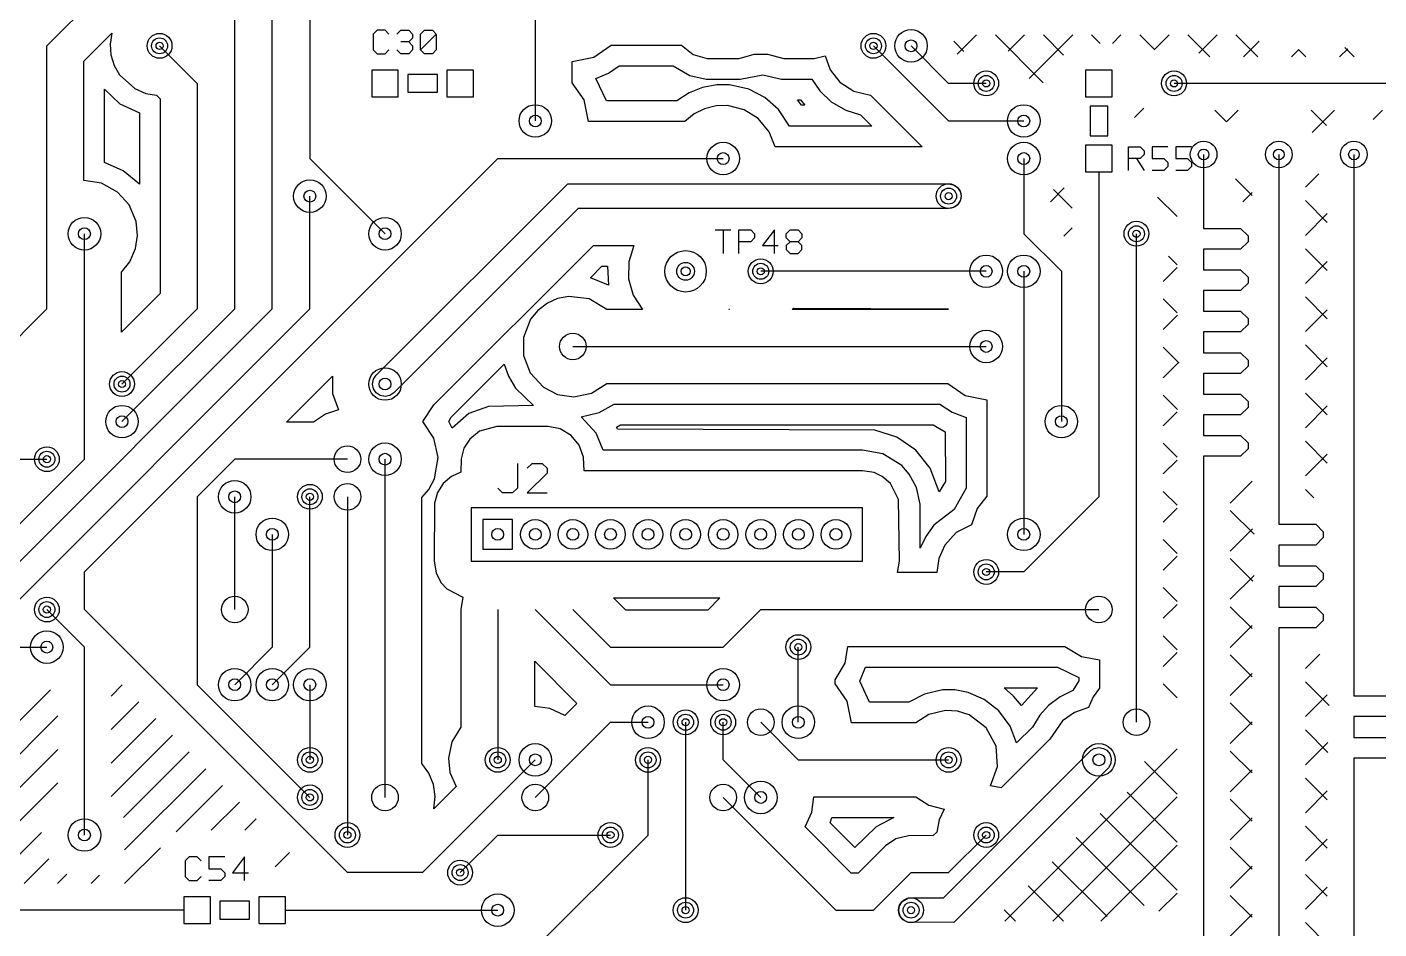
# Model space of a CAD drawing. Extents: x 7 to 280, y 7 to 360.
# Drawn here: x 161.89 to 207.59, y 28.58 to 59.05 of the extents above; entities that cross this region are included whole.
import ezdxf

# ---------------------------------------------------------------- set-up
doc = ezdxf.new("R2010")
doc.units = 0
doc.layers.add('SCORE', color=5, linetype='CONTINUOUS')

msp = doc.modelspace()

# ---------------------------------------------------------------- linework, layer by layer
at = {"layer": 'SCORE'}
for p, q in [((179.07, 86.36), (179.07, 55.88)), ((162.56, 58.42), (173.99, 69.85)), ((168.91, 49.53), (168.91, 63.5)), ((170.18, 49.53), (170.18, 59.69)), ((171.45, 59.69), (171.45, 54.61)), ((173.7233, 58.95), (173.59, 58.8167)), ((173.99, 58.95), (173.7233, 58.95)), ((174.1233, 58.8167), (173.99, 58.95)), ((174.39, 58.8167), (174.5233, 58.95)), ((174.5233, 58.95), (174.79, 58.95)), ((174.79, 58.95), (174.9233, 58.8167)), ((175.19, 58.8167), (175.3233, 58.95)), ((175.3233, 58.95), (175.59, 58.95)), ((175.59, 58.95), (175.7233, 58.8167)), ((163.81, 57.9022), (164.7564, 58.8486)), ((164.7564, 58.8486), (164.7015, 58.4813)), ((173.59, 58.8167), (173.59, 58.2833)), ((174.79, 58.55), (174.5233, 58.55)), ((174.9233, 58.6833), (174.79, 58.55)), ((174.79, 58.55), (174.9233, 58.4167)), ((174.9233, 58.8167), (174.9233, 58.6833)), ((175.19, 58.2833), (175.19, 58.8167)), ((175.19, 58.2833), (175.7233, 58.8167)), ((175.7233, 58.8167), (175.7233, 58.2833)), ((193.2113, 58.5729), (193.5532, 58.231)), ((193.3289, 58.1338), (193.9836, 58.7885)), ((194.622, 58.7886), (196.2399, 57.1707)), ((195.0582, 58.2368), (195.6102, 58.7887)), ((195.7655, 57.3177), (197.2368, 58.789)), ((196.2481, 58.7889), (196.9281, 58.1088)), ((197.8742, 58.7891), (198.1633, 58.5)), ((198.574, 58.4999), (198.8634, 58.7893)), ((199.5002, 58.7894), (199.998, 58.2916)), ((199.9831, 58.2827), (200.49, 58.7895)), ((201.1263, 58.7896), (201.866, 58.05)), ((201.4968, 58.17), (202.1166, 58.7898)), ((202.7524, 58.7899), (203.4923, 58.05)), ((203.0032, 58.05), (203.5353, 58.5821)), ((162.56, 49.53), (162.56, 58.42)), ((164.7015, 58.4813), (164.7275, 58.1208)), ((164.7275, 58.1208), (164.8381, 57.7562)), ((166.37, 58.42), (167.64, 57.15)), ((173.59, 58.2833), (173.7233, 58.15)), ((173.7233, 58.15), (173.99, 58.15)), ((173.99, 58.15), (174.1233, 58.2833)), ((174.5233, 58.15), (174.39, 58.2833)), ((174.79, 58.15), (174.5233, 58.15)), ((174.9233, 58.2833), (174.79, 58.15)), ((174.9233, 58.4167), (174.9233, 58.2833)), ((175.3233, 58.15), (175.19, 58.2833)), ((175.59, 58.15), (175.3233, 58.15)), ((175.7233, 58.2833), (175.59, 58.15)), ((180.32, 57.8907), (181.0535, 58.038)), ((181.0535, 58.038), (181.6345, 58.44)), ((181.6345, 58.44), (184.0106, 58.44)), ((184.0106, 58.44), (184.4114, 58.1222)), ((184.4114, 58.1222), (184.8817, 57.9935)), ((185.9583, 57.9935), (186.462, 58.14)), ((186.462, 58.14), (186.918, 58.14)), ((186.918, 58.14), (187.4757, 57.9908)), ((188.4983, 57.9935), (188.8662, 58.0769)), ((188.8662, 58.0769), (189.0405, 57.6093)), ((190.5, 58.42), (193.04, 55.88)), ((193.04, 57.15), (191.77, 58.42)), ((204.6295, 58.05), (204.879, 58.2995)), ((204.8714, 58.2972), (205.1186, 58.05)), ((206.2559, 58.05), (206.5287, 58.3229)), ((206.436, 58.359), (206.745, 58.05)), ((163.81, 53.8693), (163.81, 57.9022)), ((164.8381, 57.7562), (165.0168, 57.442)), ((174.44, 57.6), (173.54, 57.6)), ((173.54, 57.6), (173.54, 56.7)), ((174.44, 56.7), (174.44, 57.6)), ((176.98, 57.6), (176.08, 57.6)), ((176.08, 57.6), (176.08, 56.7)), ((176.98, 56.7), (176.98, 57.6)), ((180.32, 57.1745), (180.32, 57.8907)), ((181.542, 57.4985), (181.9036, 57.74)), ((181.9036, 57.74), (183.7266, 57.74)), ((183.7266, 57.74), (184.2879, 57.4137)), ((184.8817, 57.9935), (185.9583, 57.9935)), ((187.4757, 57.9908), (188.4983, 57.9935)), ((189.0405, 57.6093), (189.3636, 57.1968)), ((198.57, 57.6), (197.67, 57.6)), ((197.67, 57.6), (197.67, 56.7)), ((198.57, 56.7), (198.57, 57.6)), ((165.0168, 57.442), (165.5294, 56.9774)), ((167.64, 57.15), (167.64, 49.53)), ((175.76, 57.45), (174.76, 57.45)), ((174.76, 57.45), (174.76, 56.85)), ((175.76, 56.85), (175.76, 57.45)), ((180.722, 56.5935), (180.32, 57.1745)), ((181.1166, 57.3145), (181.542, 57.4985)), ((181.475, 56.56), (181.1166, 57.3145)), ((184.2879, 57.4137), (184.8474, 57.2943)), ((184.8474, 57.2943), (185.9926, 57.2943)), ((185.9926, 57.2943), (186.7644, 57.44)), ((186.7644, 57.44), (187.3874, 57.2943)), ((187.3874, 57.2943), (188.4173, 57.2902)), ((188.4173, 57.2902), (188.6856, 56.896)), ((189.3636, 57.1968), (189.8362, 56.8881)), ((194.31, 57.15), (193.04, 57.15)), ((208.28, 57.15), (200.66, 57.15)), ((164.51, 54.475), (164.51, 56.9523)), ((164.51, 56.9523), (165.0312, 56.465)), ((165.5294, 56.9774), (165.9112, 56.8147)), ((165.9112, 56.8147), (166.2688, 56.7535)), ((166.2688, 56.7535), (166.39, 56.6322)), ((173.54, 56.7), (174.44, 56.7)), ((174.76, 56.85), (175.76, 56.85)), ((176.08, 56.7), (176.98, 56.7)), ((184.2656, 56.8269), (183.8564, 56.56)), ((184.7203, 57.0096), (184.2656, 56.8269)), ((185.2019, 57.0999), (184.7203, 57.0096)), ((185.6381, 57.0999), (185.2019, 57.0999)), ((186.2874, 56.9541), (185.6381, 57.0999)), ((186.831, 56.6731), (186.2874, 56.9541)), ((187.29, 56.2685), (186.831, 56.6731)), ((188.6856, 56.896), (189.0719, 56.5291)), ((189.8362, 56.8881), (190.3988, 56.7535)), ((190.3988, 56.7535), (192.1422, 55.01)), ((197.67, 56.7), (198.57, 56.7)), ((165.0312, 56.465), (165.69, 56.1503)), ((166.39, 56.6322), (166.39, 50.0478)), ((180.8693, 55.86), (180.722, 56.5935)), ((183.8564, 56.56), (181.475, 56.56)), ((184.7884, 56.2951), (184.4428, 56.1211)), ((185.1827, 56.3938), (184.7884, 56.2951)), ((185.5695, 56.4033), (185.1827, 56.3938)), ((186.1335, 56.262), (185.5695, 56.4033)), ((186.6084, 55.9613), (186.1335, 56.262)), ((187.6643, 55.71), (187.29, 56.2685)), ((187.9327, 56.59), (188.0357, 56.59)), ((188.0651, 56.41), (187.9327, 56.59)), ((188.0357, 56.59), (188.1807, 56.41)), ((188.1807, 56.41), (188.0651, 56.41)), ((189.0719, 56.5291), (189.5684, 56.2413)), ((189.5684, 56.2413), (190.0575, 56.0923)), ((198.42, 56.38), (197.82, 56.38)), ((197.82, 56.38), (197.82, 55.38)), ((198.42, 55.38), (198.42, 56.38)), ((199.32, 55.9932), (199.64, 56.3132)), ((202.0396, 56.25), (202.434, 55.8556)), ((202.4347, 55.8551), (202.8295, 56.25)), ((205.2923, 56.25), (205.8122, 55.7301)), ((205.3259, 55.4937), (206.0822, 56.25)), ((207.3907, 55.9322), (207.7086, 56.25)), ((165.69, 56.1503), (165.69, 53.7395)), ((184.1255, 55.86), (180.8693, 55.86)), ((184.4428, 56.1211), (184.1255, 55.86)), ((186.9772, 55.5119), (186.6084, 55.9613)), ((190.0575, 56.0923), (190.4428, 55.71)), ((193.04, 55.88), (195.58, 55.88)), ((187.1744, 55.01), (186.9772, 55.5119)), ((190.4428, 55.71), (187.6643, 55.71)), ((197.82, 55.38), (198.42, 55.38)), ((192.1422, 55.01), (187.1744, 55.01)), ((198.57, 55.06), (197.67, 55.06)), ((197.67, 55.06), (197.67, 54.16)), ((198.57, 54.16), (198.57, 55.06)), ((199.12, 54.21), (199.12, 55.01)), ((199.12, 55.01), (199.52, 55.01)), ((199.52, 55.01), (199.6533, 54.8767)), ((199.6533, 54.8767), (199.6533, 54.7433)), ((200.4533, 55.01), (199.92, 55.01)), ((199.92, 55.01), (199.92, 54.61)), ((201.2533, 55.01), (200.72, 55.01)), ((200.72, 55.01), (200.72, 54.61)), ((163.83, 40.64), (177.8, 54.61)), ((165.1381, 54.1999), (164.51, 54.475)), ((171.45, 54.61), (173.99, 52.07)), ((177.8, 54.61), (185.42, 54.61)), ((195.58, 54.61), (195.58, 52.07)), ((199.52, 54.61), (199.12, 54.61)), ((199.3867, 54.61), (199.6533, 54.21)), ((199.6533, 54.7433), (199.52, 54.61)), ((199.92, 54.61), (200.32, 54.61)), ((200.32, 54.61), (200.4533, 54.4767)), ((200.4533, 54.4767), (200.4533, 54.3433)), ((200.72, 54.61), (201.12, 54.61)), ((201.12, 54.61), (201.2533, 54.4767)), ((201.2533, 54.4767), (201.2533, 54.3433)), ((201.66, 54.75), (201.66, 52.25)), ((204.2, 54.75), (204.2, 42.25)), ((206.74, 54.75), (206.74, 36.45)), ((165.69, 53.7395), (165.1381, 54.1999)), ((197.67, 54.16), (198.57, 54.16)), ((198.12, 54.16), (198.12, 52.07)), ((200.32, 54.21), (199.92, 54.21)), ((200.4533, 54.3433), (200.32, 54.21)), ((201.12, 54.21), (200.72, 54.21)), ((201.2533, 54.3433), (201.12, 54.21)), ((202.7325, 53.9308), (203.3, 53.3633)), ((205.1, 53.6414), (205.5578, 54.0993)), ((164.4108, 53.7732), (163.81, 53.8693)), ((164.9506, 53.478), (164.4108, 53.7732)), ((165.3411, 53.0472), (164.9506, 53.478)), ((173.693, 47.287), (180.166, 53.76)), ((180.166, 53.76), (193.04, 53.76)), ((193.04, 53.76), (193.2007, 53.728)), ((193.2007, 53.728), (193.337, 53.637)), ((193.337, 53.637), (193.428, 53.5007)), ((193.428, 53.5007), (193.46, 53.34)), ((196.48, 53.1532), (196.9491, 53.6223)), ((196.5888, 53.5691), (197.22, 52.9379)), ((202.9792, 53.147), (203.3, 53.4678)), ((165.582, 52.481), (165.3411, 53.0472)), ((171.45, 49.53), (171.45, 53.34)), ((193.337, 53.043), (193.2007, 52.952)), ((193.428, 53.1793), (193.337, 53.043)), ((193.46, 53.34), (193.428, 53.1793)), ((200.1006, 53.31), (200.76, 52.6506)), ((205.1, 53.1896), (205.84, 52.4496)), ((180.514, 52.92), (174.287, 46.693)), ((193.04, 52.92), (180.514, 52.92)), ((193.2007, 52.952), (193.04, 52.92)), ((205.1, 52.0151), (205.84, 52.7551)), ((165.6285, 52.0087), (165.582, 52.481)), ((185.15, 52.2), (185.6833, 52.2)), ((185.4167, 52.2), (185.4167, 51.4)), ((185.95, 51.4), (185.95, 52.2)), ((185.95, 52.2), (186.35, 52.2)), ((186.35, 52.2), (186.4833, 52.0667)), ((187.15, 52.2), (186.75, 51.6667)), ((187.15, 51.4), (187.15, 52.2)), ((187.55, 52.0667), (187.6833, 52.2)), ((187.6833, 52.2), (187.95, 52.2)), ((187.95, 52.2), (188.0833, 52.0667)), ((196.938, 51.9848), (197.22, 52.2668)), ((201.66, 52.25), (202.91, 52.25)), ((202.91, 52.25), (203.16, 52)), ((163.83, 44.45), (163.83, 52.07)), ((165.5597, 51.5735), (165.6285, 52.0087)), ((175.6447, 46.283), (181.0317, 51.67)), ((181.0317, 51.67), (182.4055, 51.67)), ((182.4055, 51.67), (182.227, 51.12)), ((186.35, 51.8), (185.95, 51.8)), ((186.4833, 51.9333), (186.35, 51.8)), ((186.4833, 52.0667), (186.4833, 51.9333)), ((186.75, 51.6667), (187.2833, 51.6667)), ((187.55, 51.9333), (187.55, 52.0667)), ((187.6833, 51.8), (187.55, 51.9333)), ((187.6833, 51.8), (187.55, 51.6667)), ((187.55, 51.6667), (187.55, 51.5333)), ((187.95, 51.8), (187.6833, 51.8)), ((188.0833, 51.9333), (187.95, 51.8)), ((188.0833, 51.6667), (187.95, 51.8)), ((188.0833, 52.0667), (188.0833, 51.9333)), ((188.0833, 51.5333), (188.0833, 51.6667)), ((195.58, 52.07), (196.85, 50.8)), ((198.12, 52.07), (198.12, 43.18)), ((199.39, 35.56), (199.39, 52.07)), ((203.16, 51.8), (202.91, 51.55)), ((203.16, 52), (203.16, 51.8)), ((165.3595, 51.1218), (165.5597, 51.5735)), ((187.55, 51.5333), (187.6833, 51.4)), ((187.6833, 51.4), (187.95, 51.4)), ((187.95, 51.4), (188.0833, 51.5333)), ((200.471, 51.3132), (200.76, 51.0242)), ((202.91, 51.55), (201.66, 51.55)), ((201.66, 51.55), (201.66, 50.85)), ((205.1, 51.5633), (205.84, 50.8233)), ((165.08, 50.7755), (165.3595, 51.1218)), ((165.08, 48.7378), (165.08, 50.7755)), ((180.936, 50.5843), (181.3217, 50.97)), ((181.3217, 50.97), (181.5061, 50.97)), ((181.5061, 50.97), (181.5416, 50.3368)), ((182.227, 51.12), (182.2169, 50.548)), ((194.31, 50.8), (186.69, 50.8)), ((195.58, 50.8), (195.58, 41.91)), ((196.85, 50.8), (196.85, 45.72)), ((200.29, 50.4578), (200.76, 50.9278)), ((201.66, 50.85), (202.91, 50.85)), ((202.91, 50.85), (203.16, 50.6)), ((205.1, 50.3888), (205.84, 51.1288)), ((181.5416, 50.3368), (180.936, 50.5843)), ((182.2169, 50.548), (182.3733, 49.9977)), ((203.16, 50.4), (202.91, 50.15)), ((203.16, 50.6), (203.16, 50.4)), ((166.39, 50.0478), (165.08, 48.7378)), ((179.8209, 49.8783), (179.4852, 49.729)), ((180.2003, 49.9538), (179.8209, 49.8783)), ((180.8917, 49.8676), (180.2003, 49.9538)), ((181.4915, 49.51), (180.8917, 49.8676)), ((182.3733, 49.9977), (182.6886, 49.51)), ((200.29, 49.8679), (200.7622, 49.3956)), ((202.91, 50.15), (201.66, 50.15)), ((201.66, 50.15), (201.66, 49.45)), ((205.1, 49.9369), (205.84, 49.1969)), ((149.86, 36.83), (162.56, 49.53)), ((152.4, 30.48), (171.45, 49.53)), ((152.4, 31.75), (170.18, 49.53)), ((165.1, 45.72), (168.91, 49.53)), ((167.64, 49.53), (165.1, 46.99)), ((179.1575, 49.4807), (178.9121, 49.1817)), ((179.4852, 49.729), (179.1575, 49.4807)), ((182.6886, 49.51), (181.4915, 49.51)), ((185.6114, 49.51), (185.6195, 49.519)), ((185.6305, 49.51), (185.6114, 49.51)), ((185.6195, 49.519), (185.6305, 49.51)), ((187.7495, 49.51), (187.7968, 49.55)), ((193.0155, 49.51), (187.7495, 49.51)), ((187.7968, 49.55), (193.0354, 49.53)), ((193.0354, 49.53), (193.0155, 49.51)), ((201.66, 49.45), (202.91, 49.45)), ((202.91, 49.45), (203.16, 49.2)), ((205.1, 48.7624), (205.84, 49.5024)), ((178.9121, 49.1817), (178.668, 48.5651)), ((200.29, 48.8314), (200.7712, 49.3126)), ((203.16, 49), (202.91, 48.75)), ((203.16, 49.2), (203.16, 49)), ((178.668, 48.5651), (178.668, 47.9549)), ((202.91, 48.75), (201.66, 48.75)), ((201.66, 48.75), (201.66, 48.05)), ((180.34, 48.26), (194.31, 48.26)), ((200.29, 48.2415), (200.8311, 47.7004)), ((201.66, 48.05), (202.91, 48.05)), ((202.91, 48.05), (203.16, 47.8)), ((205.1, 48.3106), (205.84, 47.5706)), ((176.2268, 45.8752), (178.0157, 47.664)), ((178.0157, 47.664), (178.1615, 47.2541)), ((178.668, 47.9549), (178.8937, 47.3674)), ((200.29, 47.2051), (200.8182, 47.7333)), ((203.16, 47.6), (202.91, 47.35)), ((203.16, 47.8), (203.16, 47.6)), ((205.1, 47.1361), (205.84, 47.8761)), ((170.6578, 45.7), (172.2099, 47.2521)), ((172.2099, 47.2521), (172.22, 46.6654)), ((173.57, 46.99), (173.602, 47.1507)), ((173.602, 47.1507), (173.693, 47.287)), ((178.1615, 47.2541), (178.3996, 46.8484)), ((178.8937, 47.3674), (179.3454, 46.8818)), ((202.91, 47.35), (201.66, 47.35)), ((201.66, 47.35), (201.66, 46.65)), ((172.22, 46.6654), (172.4139, 46.1217)), ((173.602, 46.8293), (173.57, 46.99)), ((173.693, 46.693), (173.602, 46.8293)), ((173.8293, 46.602), (173.693, 46.693)), ((174.287, 46.693), (174.1507, 46.602)), ((178.3996, 46.8484), (179.0145, 46.26)), ((179.3454, 46.8818), (179.8209, 46.6417)), ((179.8209, 46.6417), (180.367, 46.5607)), ((180.367, 46.5607), (180.9654, 46.6797)), ((180.9654, 46.6797), (181.4915, 47.01)), ((181.4915, 47.01), (193.0155, 47.01)), ((193.0155, 47.01), (193.5965, 46.608)), ((200.29, 46.6152), (200.778, 46.1272)), ((201.66, 46.65), (202.91, 46.65)), ((202.91, 46.65), (203.16, 46.4)), ((205.1, 46.6842), (205.84, 45.9442)), ((173.99, 46.57), (173.8293, 46.602)), ((174.1507, 46.602), (173.99, 46.57)), ((175.2646, 45.72), (175.6447, 46.283)), ((177.4873, 46.2343), (176.821, 45.9959)), ((179.0145, 46.26), (177.4873, 46.2343)), ((181.2333, 46.033), (181.738, 46.31)), ((181.738, 46.31), (192.7464, 46.31)), ((192.7464, 46.31), (193.1556, 46.0431)), ((193.5965, 46.608), (194.3286, 46.4607)), ((194.3286, 46.4607), (194.3299, 43.2044)), ((203.16, 46.2), (202.91, 45.95)), ((203.16, 46.4), (203.16, 46.2)), ((205.1, 45.5097), (205.84, 46.2497)), ((171.5685, 45.7), (170.6578, 45.7)), ((171.9734, 45.9769), (171.5685, 45.7)), ((172.4139, 46.1217), (171.9734, 45.9769)), ((175.642, 45.1635), (175.2646, 45.72)), ((176.1427, 45.72), (176.2268, 45.8752)), ((176.2574, 45.5015), (176.1427, 45.72)), ((176.821, 45.9959), (176.2574, 45.5015)), ((180.6252, 45.8777), (181.2333, 46.033)), ((181.1248, 45.3353), (180.6252, 45.8777)), ((193.1556, 46.0431), (193.6289, 45.8553)), ((193.6289, 45.8553), (193.6298, 43.4733)), ((200.29, 45.5788), (200.7664, 46.0552)), ((202.91, 45.95), (201.66, 45.95)), ((201.66, 45.95), (201.66, 45.25)), ((177.1809, 45.3955), (176.8562, 45.129)), ((177.7657, 45.5592), (177.1809, 45.3955)), ((179.501, 45.5592), (177.7657, 45.5592)), ((179.913, 45.4772), (179.501, 45.5592)), ((180.2857, 45.2538), (179.913, 45.4772)), ((180.5521, 44.9291), (180.2857, 45.2538)), ((181.3635, 44.76), (181.1248, 45.3353)), ((181.8145, 45.5338), (181.9476, 45.61)), ((181.8535, 45.46), (181.8145, 45.5338)), ((190.5454, 45.4267), (181.8535, 45.46)), ((181.9476, 45.61), (192.5173, 45.61)), ((191.2871, 45.1934), (190.5454, 45.4267)), ((192.5173, 45.61), (192.929, 45.374)), ((192.929, 45.374), (192.9297, 43.7022)), ((201.66, 45.25), (202.91, 45.25)), ((202.91, 45.25), (203.16, 45)), ((175.7885, 44.5113), (175.642, 45.1635)), ((176.6591, 44.8198), (176.5602, 44.4666)), ((176.8562, 45.129), (176.6591, 44.8198)), ((180.6985, 44.52), (180.5521, 44.9291)), ((191.9292, 44.7549), (191.2871, 45.1934)), ((200.29, 44.9888), (200.76, 44.5188)), ((203.16, 44.8), (202.91, 44.55)), ((203.16, 45), (203.16, 44.8)), ((205.1, 45.0579), (205.84, 44.3179)), ((158.75, 44.45), (162.56, 44.45)), ((160.02, 40.64), (163.83, 44.45)), ((168.91, 44.45), (167.64, 43.18)), ((172.72, 44.45), (168.91, 44.45)), ((173.99, 33.02), (173.99, 44.45)), ((175.6627, 43.7864), (175.7885, 44.5113)), ((176.5602, 44.4666), (176.55, 44.0092)), ((180.7167, 44.06), (180.6985, 44.52)), ((190.13, 44.76), (181.3635, 44.76)), ((190.8121, 44.6363), (190.13, 44.76)), ((191.4591, 44.2362), (190.8121, 44.6363)), ((192.4163, 44.1489), (191.9292, 44.7549)), ((200.29, 43.9524), (200.76, 44.4224)), ((202.91, 44.55), (201.66, 44.55)), ((201.66, 44.55), (201.66, 19.55)), ((205.1, 43.8834), (205.84, 44.6234)), ((176.55, 44.0092), (176.2346, 43.8677)), ((178.4667, 44.31), (178.4667, 43.4767)), ((178.8, 44.1433), (178.9667, 44.31)), ((179.4667, 43.9767), (178.8, 43.31)), ((178.9667, 44.31), (179.3, 44.31)), ((179.3, 44.31), (179.4667, 44.1433)), ((179.4667, 44.1433), (179.4667, 43.9767)), ((190.13, 44.06), (180.7167, 44.06)), ((190.5255, 43.9954), (190.13, 44.06)), ((190.7954, 43.8677), (190.5255, 43.9954)), ((191.7118, 43.9495), (191.4591, 44.2362)), ((191.9563, 43.4921), (191.7118, 43.9495)), ((192.7223, 43.3479), (192.4163, 44.1489)), ((175.24, 43.1555), (175.4711, 43.4279)), ((175.4711, 43.4279), (175.6627, 43.7864)), ((175.9562, 43.629), (175.7591, 43.3198)), ((176.2346, 43.8677), (175.9562, 43.629)), ((177.9667, 43.31), (177.8, 43.4767)), ((178.4667, 43.4767), (178.3, 43.31)), ((191.0738, 43.629), (190.7954, 43.8677)), ((191.3485, 43.0874), (191.0738, 43.629)), ((192.0757, 42.9326), (191.9563, 43.4921)), ((192.9297, 43.7022), (192.7223, 43.3479)), ((193.6298, 43.4733), (193.2247, 42.7462)), ((202.56, 42.9697), (203.3, 43.7097)), ((205.1, 43.4315), (205.3815, 43.15)), ((167.64, 43.18), (167.64, 36.83)), ((168.91, 39.37), (168.91, 43.18)), ((171.45, 38.1), (171.45, 43.18)), ((172.72, 43.18), (172.72, 31.75)), ((175.24, 34.1715), (175.24, 43.1555)), ((175.6602, 42.9666), (175.65, 41.01)), ((175.7591, 43.3198), (175.6602, 42.9666)), ((178.3, 43.31), (177.9667, 43.31)), ((178.8, 43.31), (179.4667, 43.31)), ((191.38, 41.01), (191.3485, 43.0874)), ((194.3299, 43.2044), (194.0058, 42.782)), ((198.12, 43.18), (195.58, 40.64)), ((200.29, 43.3625), (200.76, 42.8925)), ((190.13, 42.81), (176.9, 42.81)), ((176.9, 42.81), (176.9, 41.01)), ((190.13, 41.01), (190.13, 42.81)), ((192.08, 41.441), (192.0757, 42.9326)), ((193.2247, 42.7462), (192.5405, 42.216)), ((194.0058, 42.782), (193.8096, 42.2327)), ((200.29, 42.3261), (200.76, 42.7961)), ((202.56, 42.7188), (203.3659, 41.9129)), ((178.3, 42.41), (177.3, 42.41)), ((177.3, 42.41), (177.3, 41.41)), ((178.3, 41.41), (178.3, 42.41)), ((192.5405, 42.216), (192.267, 41.8405)), ((193.8096, 42.2327), (193.2989, 41.9687)), ((202.56, 41.3434), (203.3135, 42.0969)), ((204.2, 42.25), (205.45, 42.25)), ((205.45, 42.25), (205.7, 42)), ((170.18, 41.91), (170.18, 38.1)), ((192.267, 41.8405), (192.08, 41.441)), ((193.2989, 41.9687), (192.907, 41.545)), ((200.29, 41.7362), (200.76, 41.2662)), ((205.7, 41.8), (205.45, 41.55)), ((205.7, 42), (205.7, 41.8)), ((177.3, 41.41), (178.3, 41.41)), ((192.907, 41.545), (192.7047, 41.0988)), ((200.29, 40.6997), (200.76, 41.1697)), ((205.45, 41.55), (204.2, 41.55)), ((204.2, 41.55), (204.2, 40.85)), ((175.65, 41.01), (175.7146, 40.6145)), ((176.9, 41.01), (190.13, 41.01)), ((191.3171, 40.62), (191.38, 41.01)), ((192.7047, 41.0988), (192.6407, 40.62)), ((202.56, 41.0925), (203.3192, 40.3332)), ((204.2, 40.85), (205.45, 40.85)), ((205.45, 40.85), (205.7, 40.6)), ((163.83, 39.37), (163.83, 40.64)), ((175.7146, 40.6145), (175.8804, 40.2874)), ((175.8804, 40.2874), (176.081, 40.0662)), ((192.6407, 40.62), (191.3171, 40.62)), ((195.58, 40.64), (194.31, 40.64)), ((202.56, 39.717), (203.363, 40.52)), ((205.7, 40.4), (205.45, 40.15)), ((205.7, 40.6), (205.7, 40.4)), ((176.081, 40.0662), (176.6238, 39.7913)), ((176.6238, 39.7913), (176.55, 39.37)), ((181.7178, 39.76), (185.3122, 39.76)), ((182.1278, 39.35), (181.7178, 39.76)), ((185.3122, 39.76), (184.9022, 39.35)), ((200.29, 40.1098), (200.76, 39.6398)), ((205.45, 40.15), (204.2, 40.15)), ((204.2, 40.15), (204.2, 39.45)), ((163.83, 38.1), (162.56, 39.37)), ((172.72, 30.48), (163.83, 39.37)), ((176.55, 39.37), (176.55, 35.3968)), ((177.8, 39.37), (177.8, 34.29)), ((179.07, 39.37), (181.61, 36.83)), ((180.34, 39.37), (181.61, 38.1)), ((184.9022, 39.35), (182.1278, 39.35)), ((185.42, 38.1), (186.69, 39.37)), ((186.69, 39.37), (198.12, 39.37)), ((200.29, 39.0734), (200.76, 39.5434)), ((202.56, 39.4662), (203.3, 38.7262)), ((204.2, 39.45), (205.45, 39.45)), ((205.45, 39.45), (205.7, 39.2)), ((205.7, 39), (205.45, 38.75)), ((205.7, 39.2), (205.7, 39)), ((200.29, 38.4835), (200.76, 38.0135)), ((202.56, 38.0907), (203.3045, 38.8351)), ((205.45, 38.75), (204.2, 38.75)), ((204.2, 38.75), (204.2, 19.55)), ((161.29, 38.1), (162.56, 38.1)), ((163.83, 31.75), (163.83, 38.1)), ((170.18, 38.1), (168.91, 36.83)), ((170.18, 36.83), (171.45, 38.1)), ((181.61, 38.1), (185.42, 38.1)), ((187.96, 35.56), (187.96, 38.1)), ((189.5388, 37.557), (189.6293, 38.12)), ((189.6293, 38.12), (196.9685, 38.12)), ((196.9685, 38.12), (197.5267, 37.7773)), ((179.0507, 37.6215), (180.4772, 36.195)), ((179.0513, 36.0893), (179.0507, 37.6215)), ((189.21, 36.9932), (189.5388, 37.557)), ((197.5267, 37.7773), (198.14, 37.6707)), ((198.14, 37.6707), (198.14, 36.7115)), ((200.29, 37.447), (200.76, 37.917)), ((202.56, 37.8398), (203.3, 37.0998)), ((205.1, 37.378), (205.5825, 37.8605)), ((190.0341, 36.9545), (190.2297, 37.42)), ((190.2297, 37.42), (196.722, 37.42)), ((196.722, 37.42), (197.44, 37.069)), ((197.44, 37.069), (197.44, 36.958)), ((202.56, 36.4643), (203.3, 37.2043)), ((160.92, 34.8953), (162.6802, 36.6555)), ((164.73, 36.4426), (165.1073, 36.8199)), ((167.64, 36.83), (171.45, 33.02)), ((171.45, 36.83), (171.45, 34.29)), ((181.61, 36.83), (185.42, 36.83)), ((189.21, 36.8545), (189.21, 36.9932)), ((189.612, 36.2735), (189.21, 36.8545)), ((190.365, 36.24), (190.0341, 36.9545)), ((192.8346, 36.6506), (192.2223, 36.514)), ((193.2454, 36.6506), (192.8346, 36.6506)), ((193.702, 36.5651), (193.2454, 36.6506)), ((194.2405, 36.333), (193.702, 36.5651)), ((195.2294, 36.4413), (194.9147, 36.72)), ((194.9147, 36.72), (196.0394, 36.72)), ((196.0394, 36.72), (195.5001, 36.1257)), ((197.2427, 36.6303), (196.8119, 36.4199)), ((197.44, 36.958), (197.2427, 36.6303)), ((198.14, 36.7115), (197.921, 36.4148)), ((200.29, 36.8571), (200.76, 36.3871)), ((205.1, 36.9262), (205.9011, 36.1251)), ((164.73, 35.3112), (165.673, 36.2542)), ((180.4772, 36.195), (180.0689, 35.7866)), ((189.7593, 35.54), (189.612, 36.2735)), ((191.6941, 36.24), (190.365, 36.24)), ((192.2223, 36.514), (191.6941, 36.24)), ((194.7345, 35.9463), (194.2405, 36.333)), ((195.5001, 36.1257), (195.2294, 36.4413)), ((196.4216, 36.1238), (196.1286, 35.8005)), ((196.8119, 36.4199), (196.4216, 36.1238)), ((197.921, 36.4148), (197.764, 36.0538)), ((202.56, 36.2135), (203.3, 35.4735)), ((205.1, 35.7516), (205.84, 36.4916)), ((206.74, 36.45), (207.99, 36.45)), ((160.92, 33.764), (162.9288, 35.7728)), ((164.73, 34.1798), (166.2387, 35.6885)), ((179.5665, 36.0197), (179.0513, 36.0893)), ((180.0689, 35.7866), (179.5665, 36.0197)), ((192.3762, 35.8219), (191.9332, 35.54)), ((192.9375, 35.9565), (192.3762, 35.8219)), ((193.3392, 35.9325), (192.9375, 35.9565)), ((193.7352, 35.808), (193.3392, 35.9325)), ((194.3133, 35.3699), (193.7352, 35.808)), ((195.1168, 35.4307), (194.7345, 35.9463)), ((196.1286, 35.8005), (195.8806, 35.3998)), ((197.2956, 35.8896), (196.8916, 35.6051)), ((197.764, 36.0538), (197.2956, 35.8896)), ((207.99, 35.75), (206.74, 35.75)), ((206.74, 35.75), (206.74, 35.05)), ((176.55, 35.3968), (176.2474, 34.9039)), ((179.07, 33.02), (181.61, 35.56)), ((181.61, 35.56), (182.88, 35.56)), ((184.15, 35.56), (184.15, 29.21)), ((185.42, 34.29), (185.42, 35.56)), ((186.69, 35.56), (187.96, 34.29)), ((191.9332, 35.54), (189.7593, 35.54)), ((194.6453, 34.7488), (194.3133, 35.3699)), ((195.34, 34.8595), (195.1168, 35.4307)), ((195.8806, 35.3998), (195.34, 34.8595)), ((196.8916, 35.6051), (196.4634, 34.9926)), ((202.56, 34.838), (203.3, 35.578)), ((205.1, 35.2998), (205.8605, 34.5393)), ((164.73, 33.0485), (166.8044, 35.1228)), ((176.2474, 34.9039), (176.1315, 34.3513)), ((194.6944, 34.0654), (194.6453, 34.7488)), ((196.4634, 34.9926), (194.812, 33.3422)), ((205.1, 34.1253), (205.8563, 34.8816)), ((206.74, 35.05), (207.99, 35.05)), ((160.9828, 32.6954), (162.9293, 34.6419)), ((165.1537, 32.3408), (167.3701, 34.5572)), ((179.07, 34.29), (175.26, 30.48)), ((176.1315, 34.3513), (176.1855, 33.8644)), ((182.88, 31.75), (182.88, 34.29)), ((186.69, 33.02), (185.42, 34.29)), ((187.96, 34.29), (193.04, 34.29)), ((192.866, 29.63), (197.8536, 34.6147)), ((194.9357, 28.84), (200.76, 34.6643)), ((197.8536, 34.6147), (197.9593, 34.678)), ((197.9593, 34.678), (198.12, 34.71)), ((198.12, 34.71), (198.2807, 34.678)), ((198.2807, 34.678), (198.3864, 34.6147)), ((198.3864, 34.6147), (198.4904, 34.488)), ((198.4904, 34.488), (198.538, 34.3312)), ((198.538, 34.3312), (198.5219, 34.1681)), ((202.56, 34.5871), (203.3, 33.8471)), ((207.99, 34.35), (206.74, 34.35)), ((206.74, 34.35), (206.74, 19.55)), ((165.1883, 31.244), (167.9357, 33.9915)), ((175.476, 33.8449), (175.24, 34.1715)), ((175.6332, 33.4544), (175.476, 33.8449)), ((176.1855, 33.8644), (176.3962, 33.3862)), ((198.4447, 34.0236), (193.214, 28.79)), ((194.4605, 33.4126), (194.6944, 34.0654)), ((198.5219, 34.1681), (198.4447, 34.0236)), ((199.6571, 34.2374), (200.76, 33.1344)), ((202.56, 33.2116), (203.3, 33.9516)), ((161.3564, 31.9376), (162.9297, 33.5109)), ((166.9298, 31.8542), (168.5014, 33.4258)), ((175.6893, 33.047), (175.6332, 33.4544)), ((176.3962, 33.3862), (175.6452, 32.6343)), ((194.812, 33.3422), (194.4605, 33.4126)), ((205.1, 33.6735), (205.84, 32.9335)), ((175.6452, 32.6343), (175.6893, 33.047)), ((185.42, 33.02), (189.23, 29.21)), ((188.4197, 32.5235), (188.4893, 33.04)), ((188.4893, 33.04), (191.9332, 33.04)), ((191.9332, 33.04), (192.3762, 32.7581)), ((196.562, 28.84), (200.76, 33.038)), ((199.0716, 33.1965), (200.76, 31.5081)), ((202.56, 32.9608), (203.3, 32.2208)), ((205.1, 32.499), (205.84, 33.239)), ((168.117, 31.91), (169.0671, 32.8601)), ((188.1866, 32.0211), (188.4197, 32.5235)), ((192.3762, 32.7581), (192.8895, 32.6274)), ((192.8895, 32.6274), (192.7204, 32.2604)), ((198.1681, 32.4737), (200.76, 29.8817)), ((169.2484, 31.91), (169.6328, 32.2944)), ((189.7478, 30.46), (188.1866, 32.0211)), ((189.037, 32.1607), (189.095, 32.34)), ((189.865, 31.3327), (189.037, 32.1607)), ((189.095, 32.34), (191.1899, 32.34)), ((190.5871, 32.0296), (189.865, 31.3327)), ((191.1899, 32.34), (190.5871, 32.0296)), ((192.7204, 32.2604), (192.6435, 31.8512)), ((202.56, 31.5853), (203.3, 32.3253)), ((205.1, 32.0471), (205.84, 31.3071)), ((160.6602, 30.11), (162.383, 31.8328)), ((176.53, 30.48), (177.8, 31.75)), ((177.8, 31.75), (181.61, 31.75)), ((179.07, 27.94), (182.88, 31.75)), ((191.2602, 31.6209), (190.911, 31.3876)), ((191.6817, 31.7265), (191.2602, 31.6209)), ((192.5222, 31.73), (191.6817, 31.7265)), ((192.6435, 31.8512), (192.5222, 31.73)), ((193.04, 30.48), (194.31, 31.75)), ((197.3551, 31.6603), (199.6492, 29.3662)), ((205.1, 30.8726), (205.84, 31.6126)), ((165.1856, 30.11), (166.3958, 31.3202)), ((170.2733, 30.6722), (170.7642, 31.163)), ((190.911, 31.3876), (189.9822, 30.46)), ((198.1884, 28.84), (200.76, 31.4116)), ((202.56, 31.3344), (203.3, 30.5944)), ((161.7915, 30.11), (162.6255, 30.944)), ((167.3733, 31.01), (167.24, 30.8767)), ((167.24, 30.8767), (167.24, 30.3433)), ((167.64, 31.01), (167.3733, 31.01)), ((167.7733, 30.8767), (167.64, 31.01)), ((168.5733, 31.01), (168.04, 31.01)), ((168.04, 31.01), (168.04, 30.61)), ((169.24, 31.01), (168.84, 30.4767)), ((169.24, 30.21), (169.24, 31.01)), ((196.5422, 30.8469), (198.3949, 28.9941)), ((202.56, 29.959), (203.3, 30.699)), ((162.9229, 30.11), (163.2392, 30.4263)), ((164.0543, 30.11), (164.336, 30.3917)), ((167.24, 30.3433), (167.3733, 30.21)), ((167.3733, 30.21), (167.64, 30.21)), ((167.64, 30.21), (167.7733, 30.3433)), ((168.04, 30.61), (168.44, 30.61)), ((168.44, 30.21), (168.04, 30.21)), ((168.44, 30.61), (168.5733, 30.4767)), ((168.5733, 30.3433), (168.44, 30.21)), ((168.5733, 30.4767), (168.5733, 30.3433)), ((168.84, 30.4767), (169.3733, 30.4767)), ((175.26, 30.48), (172.72, 30.48)), ((189.9822, 30.46), (189.7478, 30.46)), ((190.5, 29.21), (191.77, 30.48)), ((191.77, 30.48), (193.04, 30.48)), ((205.1, 30.4208), (205.84, 29.6808)), ((195.7292, 30.0335), (196.9227, 28.84)), ((200.1493, 29.1746), (200.76, 29.7853)), ((202.56, 29.7081), (203.3, 28.9681)), ((205.1, 29.2463), (205.84, 29.9863)), ((168.09, 29.66), (167.19, 29.66)), ((167.19, 29.66), (167.19, 28.76)), ((168.09, 28.76), (168.09, 29.66)), ((169.41, 29.51), (168.41, 29.51)), ((168.41, 29.51), (168.41, 28.91)), ((169.41, 28.91), (169.41, 29.51)), ((170.63, 29.66), (169.73, 29.66)), ((169.73, 29.66), (169.73, 28.76)), ((170.63, 28.76), (170.63, 29.66)), ((191.352, 29.1688), (191.3681, 29.3319)), ((191.3681, 29.3319), (191.473, 29.507)), ((191.473, 29.507), (191.6881, 29.6219)), ((191.6881, 29.6219), (192.866, 29.63)), ((165.1, 29.21), (157.48, 29.21)), ((167.19, 29.21), (165.1, 29.21)), ((168.41, 28.91), (169.41, 28.91)), ((170.63, 29.21), (172.72, 29.21)), ((172.72, 29.21), (177.8, 29.21)), ((189.23, 29.21), (190.5, 29.21)), ((191.3996, 29.012), (191.352, 29.1688)), ((191.5036, 28.8853), (191.3996, 29.012)), ((191.6481, 28.8081), (191.5036, 28.8853)), ((193.214, 28.79), (191.6481, 28.8081)), ((194.9163, 29.2201), (195.2963, 28.84)), ((202.56, 28.3326), (203.3, 29.0726)), ((205.1, 28.7944), (205.84, 28.0544)), ((167.19, 28.76), (168.09, 28.76)), ((169.73, 28.76), (170.63, 28.76))]:
    msp.add_line(p, q, dxfattribs=at)
for centre, radius in [((191.77, 58.42), 0.55), ((166.37, 58.42), 0.42), ((166.37, 58.42), 0.27), ((166.37, 58.42), 0.12), ((190.5, 58.42), 0.42), ((190.5, 58.42), 0.27), ((190.5, 58.42), 0.12), ((191.77, 58.42), 0.2), ((194.31, 57.15), 0.42), ((194.31, 57.15), 0.27), ((194.31, 57.15), 0.12), ((200.66, 57.15), 0.42), ((200.66, 57.15), 0.27), ((200.66, 57.15), 0.12), ((179.07, 55.88), 0.55), ((195.58, 55.88), 0.55), ((179.07, 55.88), 0.2), ((195.58, 55.88), 0.2), ((185.42, 54.61), 0.55), ((195.58, 54.61), 0.55), ((201.66, 54.75), 0.45), ((201.66, 54.75), 0.18), ((204.2, 54.75), 0.45), ((204.2, 54.75), 0.18), ((206.74, 54.75), 0.45), ((206.74, 54.75), 0.18), ((185.42, 54.61), 0.2), ((195.58, 54.61), 0.2), ((171.45, 53.34), 0.55), ((171.45, 53.34), 0.2), ((193.04, 53.34), 0.42), ((193.04, 53.34), 0.27), ((193.04, 53.34), 0.12), ((163.83, 52.07), 0.55), ((173.99, 52.07), 0.55), ((163.83, 52.07), 0.2), ((173.99, 52.07), 0.2), ((199.39, 52.07), 0.42), ((199.39, 52.07), 0.27), ((199.39, 52.07), 0.12), ((184.15, 50.8), 0.7), ((186.69, 50.8), 0.42), ((194.31, 50.8), 0.55), ((195.58, 50.8), 0.55), ((184.15, 50.8), 0.3), ((184.15, 50.8), 0.15), ((186.69, 50.8), 0.27), ((186.69, 50.8), 0.12), ((194.31, 50.8), 0.2), ((195.58, 50.8), 0.2), ((180.34, 48.26), 0.45), ((194.31, 48.26), 0.55), ((194.31, 48.26), 0.2), ((173.99, 46.99), 0.55), ((165.1, 46.99), 0.42), ((165.1, 46.99), 0.27), ((165.1, 46.99), 0.12), ((173.99, 46.99), 0.2), ((165.1, 45.72), 0.55), ((196.85, 45.72), 0.55), ((165.1, 45.72), 0.2), ((196.85, 45.72), 0.2), ((162.56, 44.45), 0.42), ((172.72, 44.45), 0.45), ((173.99, 44.45), 0.55), ((162.56, 44.45), 0.27), ((162.56, 44.45), 0.12), ((173.99, 44.45), 0.2), ((168.91, 43.18), 0.55), ((171.45, 43.18), 0.42), ((171.45, 43.18), 0.27), ((172.72, 43.18), 0.45), ((168.91, 43.18), 0.2), ((171.45, 43.18), 0.12), ((170.18, 41.91), 0.55), ((170.18, 41.91), 0.2), ((177.8, 41.91), 0.2), ((179.07, 41.91), 0.5), ((179.07, 41.91), 0.2), ((180.34, 41.91), 0.5), ((180.34, 41.91), 0.2), ((181.61, 41.91), 0.5), ((181.61, 41.91), 0.2), ((182.88, 41.91), 0.5), ((182.88, 41.91), 0.2), ((184.15, 41.91), 0.5), ((184.15, 41.91), 0.2), ((185.42, 41.91), 0.5), ((185.42, 41.91), 0.2), ((186.69, 41.91), 0.5), ((186.69, 41.91), 0.2), ((187.96, 41.91), 0.5), ((187.96, 41.91), 0.2), ((189.23, 41.91), 0.5), ((189.23, 41.91), 0.2), ((195.58, 41.91), 0.55), ((195.58, 41.91), 0.2), ((194.31, 40.64), 0.42), ((194.31, 40.64), 0.27), ((194.31, 40.64), 0.12), ((162.56, 39.37), 0.42), ((168.91, 39.37), 0.45), ((198.12, 39.37), 0.45), ((162.56, 39.37), 0.27), ((162.56, 39.37), 0.12), ((162.56, 38.1), 0.55), ((187.96, 38.1), 0.42), ((162.56, 38.1), 0.2), ((187.96, 38.1), 0.27), ((187.96, 38.1), 0.12), ((168.91, 36.83), 0.55), ((168.91, 36.83), 0.2), ((170.18, 36.83), 0.55), ((170.18, 36.83), 0.2), ((171.45, 36.83), 0.55), ((171.45, 36.83), 0.2), ((185.42, 36.83), 0.55), ((185.42, 36.83), 0.2), ((182.88, 35.56), 0.55), ((187.96, 35.56), 0.55), ((182.88, 35.56), 0.2), ((184.15, 35.56), 0.42), ((184.15, 35.56), 0.27), ((184.15, 35.56), 0.12), ((185.42, 35.56), 0.42), ((185.42, 35.56), 0.27), ((185.42, 35.56), 0.12), ((186.69, 35.56), 0.45), ((187.96, 35.56), 0.2), ((199.39, 35.56), 0.45), ((179.07, 34.29), 0.55), ((198.12, 34.29), 0.55), ((171.45, 34.29), 0.42), ((171.45, 34.29), 0.27), ((171.45, 34.29), 0.12), ((177.8, 34.29), 0.42), ((177.8, 34.29), 0.27), ((177.8, 34.29), 0.12), ((179.07, 34.29), 0.2), ((182.88, 34.29), 0.42), ((182.88, 34.29), 0.27), ((182.88, 34.29), 0.12), ((193.04, 34.29), 0.42), ((193.04, 34.29), 0.27), ((193.04, 34.29), 0.12), ((198.12, 34.29), 0.2), ((171.45, 33.02), 0.42), ((173.99, 33.02), 0.45), ((179.07, 33.02), 0.45), ((185.42, 33.02), 0.45), ((186.69, 33.02), 0.55), ((171.45, 33.02), 0.27), ((171.45, 33.02), 0.12), ((186.69, 33.02), 0.2), ((163.83, 31.75), 0.55), ((172.72, 31.75), 0.42), ((172.72, 31.75), 0.27), ((181.61, 31.75), 0.42), ((181.61, 31.75), 0.27), ((194.31, 31.75), 0.42), ((194.31, 31.75), 0.27), ((163.83, 31.75), 0.2), ((172.72, 31.75), 0.12), ((181.61, 31.75), 0.12), ((194.31, 31.75), 0.12), ((176.53, 30.48), 0.42), ((176.53, 30.48), 0.27), ((176.53, 30.48), 0.12), ((177.8, 29.21), 0.55), ((177.8, 29.21), 0.2), ((184.15, 29.21), 0.42), ((184.15, 29.21), 0.27), ((184.15, 29.21), 0.12), ((191.77, 29.21), 0.42), ((191.77, 29.21), 0.27), ((191.77, 29.21), 0.12)]:
    msp.add_circle(centre, radius, dxfattribs=at)

doc.saveas('drawing.dxf')
